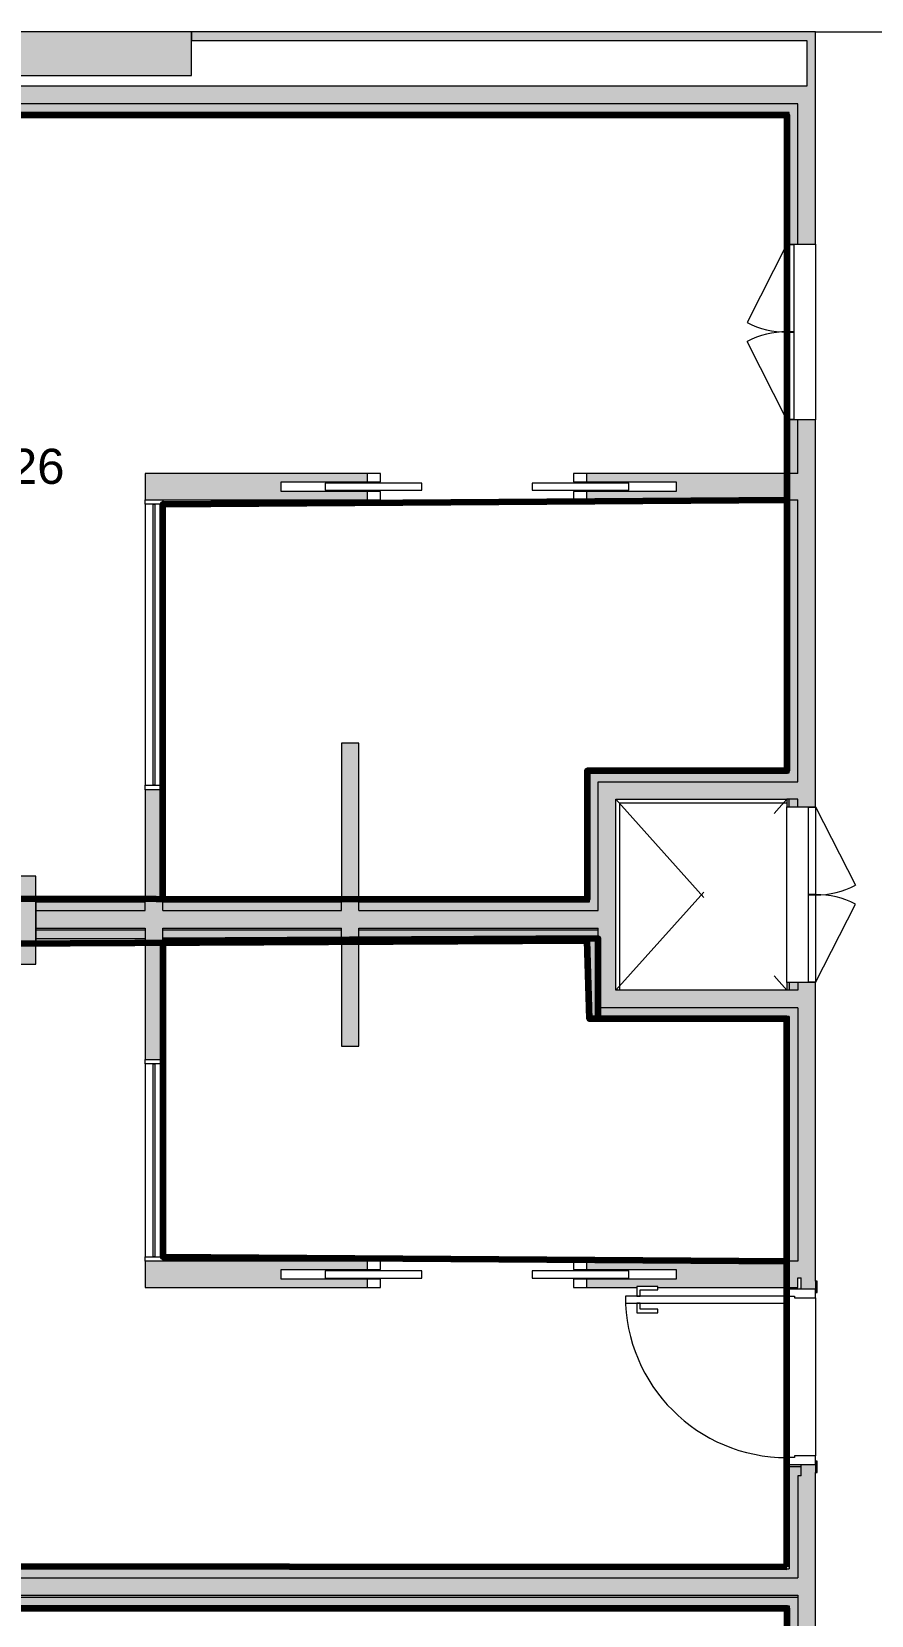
# Model space of a CAD drawing. Header units: metres. Extents: x -227.9 to -140, y 38 to 92.1.
# Drawn here: x -176.34 to -171.56, y 67.91 to 76.92 of the extents above; entities that cross this region are included whole.
import ezdxf

# ---------------------------------------------------------------- set-up
doc = ezdxf.new("R2010")
doc.units = ezdxf.units.M
doc.linetypes.add('JIS_02_0.7', pattern=[1.35, 0.75, -0.6])
for name, color, linetype, lineweight in [('A-AREA-IDEN', 7, 'Continuous', 9), ('A-DOOR', 7, 'Continuous', 5), ('A-FLOR', 7, 'Continuous', 5), ('A-GLAZ', 7, 'Continuous', 5), ('A-WALL', 7, 'Continuous', 5), ('A-WALL-PATT', 7, 'Continuous', 13), ('I-WALL', 7, 'Continuous', 5), ('S-COLS', 7, 'Continuous', 5)]:
    doc.layers.add(name, color=color, linetype=linetype, lineweight=lineweight)
doc.layers.add('A-DETL', color=94, linetype='Continuous', lineweight=5, true_color=0x00a600)
doc.layers.add('Chambre', color=40, linetype='Continuous')
doc.layers.add('SDB', color=230, linetype='Continuous')
doc.styles.add('Arial_1', font='arial.ttf', dxfattribs={"height": 0.2})

msp = doc.modelspace()

# ---------------------------------------------------------------- hatches: boundary and pattern name
at = {"layer": 'A-WALL-PATT', "lineweight": 5, "true_color": 0xaaaaaa}
for points in [[(-177.2489, 76.6735), (-175.4322, 76.6735), (-175.4322, 76.9235), (-177.2489, 76.9235)], [(-172.0291, 68.0091), (-171.9791, 68.0091), (-171.9791, 68.0191), (-180.5391, 68.0191), (-180.5391, 68.0091), (-172.0421, 68.0091)]]:
    msp.add_hatch(color=253, dxfattribs=at).paths.add_polyline_path(points)
h = msp.add_hatch(color=253, dxfattribs=at)
h.paths.add_polyline_path([(-173.1661, 71.809), (-173.1161, 71.809), (-173.1161, 71.819), (-174.4792, 71.819), (-174.4792, 71.809), (-173.1791, 71.809)])
h.paths.add_polyline_path([(-175.5971, 71.809), (-174.5792, 71.809), (-174.5792, 71.819), (-175.5971, 71.819)])
h.paths.add_polyline_path([(-175.6971, 71.809), (-175.6971, 71.819), (-176.3191, 71.819), (-176.3191, 71.809), (-175.8502, 71.809)])
at = {"layer": 'I-WALL', "true_color": 0xaaaaaa}
for points in [[(-171.9291, 76.8735), (-171.8791, 76.8735), (-171.8791, 76.9235), (-175.4322, 76.9235), (-175.4322, 76.8735), (-172.5611, 76.8735)], [(-171.8791, 76.6135), (-171.8791, 76.8735), (-171.9291, 76.8735), (-171.9291, 76.6135)], [(-171.8791, 76.5135), (-171.8791, 76.6135), (-180.5455, 76.6135), (-180.6455, 76.5135), (-171.9791, 76.5135)], [(-172.0291, 76.4635), (-171.9791, 76.4635), (-171.9791, 76.5135), (-180.5748, 76.5135), (-180.6248, 76.4635), (-172.5611, 76.4635)], [(-172.0421, 76.4505), (-172.0291, 76.4505), (-172.0291, 76.4635), (-180.6064, 76.4635), (-180.6194, 76.4505), (-172.5611, 76.4505)], [(-174.5792, 71.919), (-174.4792, 71.919), (-174.4792, 72.8721), (-174.5792, 72.8721), (-174.5792, 71.969)], [(-173.1791, 72.7021), (-172.0421, 72.7021), (-172.0421, 72.7151), (-173.1791, 72.7151)], [(-172.0291, 72.6521), (-172.0291, 72.7021), (-173.1661, 72.7021), (-173.1661, 72.6521), (-172.0421, 72.6521)], [(-175.6971, 71.919), (-175.5971, 71.919), (-175.5971, 72.607), (-175.6971, 72.607), (-175.6971, 71.969)], [(-173.1161, 72.5521), (-171.9791, 72.5521), (-171.9791, 72.6521), (-173.1161, 72.6521)], [(-173.0161, 71.3651), (-173.0161, 72.5521), (-173.1161, 72.5521), (-173.1161, 71.3651)], [(-173.1161, 71.819), (-173.1161, 71.919), (-176.3191, 71.919), (-176.3191, 71.819), (-173.1791, 71.819)], [(-175.5971, 71.0711), (-175.5971, 71.819), (-175.6971, 71.819), (-175.6971, 71.0711)], [(-174.4792, 71.1462), (-174.4792, 71.819), (-174.5792, 71.819), (-174.5792, 71.1462)], [(-172.0291, 71.3651), (-171.9791, 71.3651), (-171.9791, 71.4651), (-173.0161, 71.4651), (-173.0161, 71.3651), (-172.0421, 71.3651)], [(-173.0161, 71.3151), (-172.0291, 71.3151), (-172.0291, 71.3651), (-173.1161, 71.3651), (-173.1161, 71.3151)], [(-172.0421, 71.3021), (-172.0421, 71.3151), (-173.1661, 71.3151), (-173.1661, 71.3021), (-172.5611, 71.3021)], [(-172.0421, 68.1691), (-172.0421, 68.1821), (-180.5391, 68.1821), (-180.5391, 68.1691), (-172.5611, 68.1691)], [(-172.0421, 68.1191), (-172.0291, 68.1191), (-172.0291, 68.1691), (-180.5391, 68.1691), (-180.5391, 68.1191), (-172.5611, 68.1191)], [(-172.0421, 68.0191), (-171.9791, 68.0191), (-171.9791, 68.1191), (-180.5391, 68.1191), (-180.5391, 68.0191), (-172.5611, 68.0191)], [(-172.0421, 67.9591), (-172.0291, 67.9591), (-172.0291, 68.0091), (-180.5391, 68.0091), (-180.5391, 67.9591), (-172.5611, 67.9591)], [(-172.0421, 67.9461), (-172.0421, 67.9591), (-180.5391, 67.9591), (-180.5391, 67.9461), (-172.5611, 67.9461)]]:
    msp.add_hatch(color=253, dxfattribs=at).paths.add_polyline_path(points)
h = msp.add_hatch(color=253, dxfattribs=at)
h.paths.add_polyline_path([(-171.9791, 59.5265), (-171.8791, 59.5265), (-171.8791, 60.4146), (-171.9606, 60.4146), (-171.9606, 60.3516), (-171.9791, 60.3516), (-171.9791, 59.5701)])
h.paths.add_polyline_path([(-171.9606, 61.4146), (-171.8791, 61.4146), (-171.8791, 63.6203), (-171.9791, 63.6203), (-171.9791, 61.4776), (-171.9606, 61.4776), (-171.9606, 61.4276)])
h.paths.add_polyline_path([(-171.9606, 64.6203), (-171.8791, 64.6203), (-171.8791, 66.3648), (-171.9606, 66.3648), (-171.9606, 66.3018), (-171.9791, 66.3018), (-171.9791, 64.6203)])
h.paths.add_polyline_path([(-171.9606, 67.3648), (-171.8791, 67.3648), (-171.8791, 68.7633), (-171.9606, 68.7633), (-171.9606, 68.7003), (-171.9791, 68.7003), (-171.9791, 67.4278), (-171.9606, 67.4278), (-171.9606, 67.3778)])
h.paths.add_polyline_path([(-171.8791, 69.7633), (-171.8791, 71.5086), (-171.9791, 71.5086), (-171.9791, 69.8263), (-171.9606, 69.8263), (-171.9606, 69.7633)])
h.paths.add_polyline_path([(-171.9791, 72.5086), (-171.8791, 72.5086), (-171.8791, 74.7135), (-171.9791, 74.7135), (-171.9791, 72.5521)])
h.paths.add_polyline_path([(-171.8791, 75.7135), (-171.8791, 76.5135), (-171.9791, 76.5135), (-171.9791, 75.7135)])
h = msp.add_hatch(color=253, dxfattribs=at)
h.paths.add_polyline_path([(-172.0291, 59.6765), (-172.0291, 60.4016), (-171.9606, 60.4016), (-171.9606, 60.4146), (-172.0421, 60.4146), (-172.0421, 59.6765)])
h.paths.add_polyline_path([(-172.0421, 61.4146), (-171.9606, 61.4146), (-171.9606, 61.4276), (-172.0291, 61.4276), (-172.0291, 61.721), (-172.0421, 61.721), (-172.0421, 61.4596)])
h.paths.add_polyline_path([(-172.0291, 61.871), (-172.0291, 63.4263), (-172.0421, 63.4263), (-172.0421, 61.871)])
h.paths.add_polyline_path([(-172.0291, 63.5763), (-172.0291, 63.6203), (-172.0421, 63.6203), (-172.0421, 63.5763)])
h.paths.add_polyline_path([(-172.0291, 64.6203), (-172.0291, 64.6642), (-172.0421, 64.6642), (-172.0421, 64.6203)])
h.paths.add_polyline_path([(-172.0291, 64.8142), (-172.0291, 66.2069), (-172.0421, 66.2069), (-172.0421, 64.8142)])
h.paths.add_polyline_path([(-171.9606, 66.3569), (-171.9606, 66.3648), (-172.0421, 66.3648), (-172.0421, 66.3569), (-171.9791, 66.3569)])
h.paths.add_polyline_path([(-172.0421, 67.3648), (-171.9606, 67.3648), (-171.9606, 67.3778), (-172.0291, 67.3778), (-172.0291, 67.9591), (-172.0421, 67.9591), (-172.0421, 67.4098)])
h.paths.add_polyline_path([(-172.0421, 68.1691), (-172.0291, 68.1691), (-172.0291, 68.7503), (-171.9606, 68.7503), (-171.9606, 68.7633), (-172.0421, 68.7633), (-172.0421, 68.1821)])
h.paths.add_polyline_path([(-172.0421, 69.7633), (-171.9606, 69.7633), (-171.9606, 69.7711), (-172.0421, 69.7711)])
h.paths.add_polyline_path([(-172.0291, 69.9211), (-172.0291, 71.3151), (-172.0421, 71.3151), (-172.0421, 69.9211)])
h.paths.add_polyline_path([(-172.0291, 71.4651), (-172.0291, 71.5086), (-172.0421, 71.5086), (-172.0421, 71.4651)])
h.paths.add_polyline_path([(-172.0291, 72.5086), (-172.0291, 72.5521), (-172.0421, 72.5521), (-172.0421, 72.5086)])
h.paths.add_polyline_path([(-172.0291, 72.7021), (-172.0291, 74.257), (-172.0421, 74.257), (-172.0421, 72.7021)])
h.paths.add_polyline_path([(-172.0421, 74.407), (-172.0291, 74.407), (-172.0291, 74.7135), (-172.0421, 74.7135)])
h.paths.add_polyline_path([(-172.0291, 75.7135), (-172.0291, 76.4505), (-172.0421, 76.4505), (-172.0421, 75.7135)])
h = msp.add_hatch(color=253, dxfattribs=at)
h.paths.add_polyline_path([(-171.9791, 59.6265), (-171.9791, 60.3516), (-171.9606, 60.3516), (-171.9606, 60.4016), (-172.0291, 60.4016), (-172.0291, 59.6265)])
h.paths.add_polyline_path([(-172.0291, 61.4276), (-171.9606, 61.4276), (-171.9606, 61.4776), (-171.9791, 61.4776), (-171.9791, 61.721), (-172.0291, 61.721), (-172.0291, 61.7134)])
h.paths.add_polyline_path([(-172.0291, 61.871), (-171.9791, 61.871), (-171.9791, 63.4763), (-172.0291, 63.4763), (-172.0291, 62.785)])
h.paths.add_polyline_path([(-171.9791, 63.5763), (-171.9791, 63.6203), (-172.0291, 63.6203), (-172.0291, 63.5763)])
h.paths.add_polyline_path([(-172.0291, 64.6203), (-171.9791, 64.6203), (-171.9791, 64.6642), (-172.0291, 64.6642)])
h.paths.add_polyline_path([(-172.0291, 64.7642), (-171.9791, 64.7642), (-171.9791, 66.2069), (-172.0291, 66.2069), (-172.0291, 64.8142)])
h.paths.add_polyline_path([(-171.9606, 67.3778), (-171.9606, 67.4278), (-171.9791, 67.4278), (-171.9791, 68.0091), (-172.0291, 68.0091), (-172.0291, 67.3778)])
h.paths.add_polyline_path([(-171.9791, 68.1191), (-171.9791, 68.7003), (-171.9606, 68.7003), (-171.9606, 68.7503), (-172.0291, 68.7503), (-172.0291, 68.1191)])
h.paths.add_polyline_path([(-172.0291, 69.9211), (-171.9791, 69.9211), (-171.9791, 71.3651), (-172.0291, 71.3651), (-172.0291, 70.2864)])
h.paths.add_polyline_path([(-172.0291, 71.4651), (-171.9791, 71.4651), (-171.9791, 71.5086), (-172.0291, 71.5086)])
h.paths.add_polyline_path([(-171.9791, 72.5086), (-171.9791, 72.5521), (-172.0291, 72.5521), (-172.0291, 72.5086)])
h.paths.add_polyline_path([(-172.0291, 72.6521), (-171.9791, 72.6521), (-171.9791, 74.257), (-172.0291, 74.257), (-172.0291, 72.7021)])
h.paths.add_polyline_path([(-171.9791, 74.407), (-171.9791, 74.7135), (-172.0291, 74.7135), (-172.0291, 74.407)])
h.paths.add_polyline_path([(-172.0291, 75.7135), (-171.9791, 75.7135), (-171.9791, 76.4635), (-172.0291, 76.4635), (-172.0291, 76.4505)])
h = msp.add_hatch(color=253, dxfattribs=at)
h.paths.add_polyline_path([(-175.5971, 74.257), (-174.4321, 74.257), (-174.4321, 74.3045), (-174.9221, 74.3045), (-174.9221, 74.3595), (-174.4321, 74.3595), (-174.4321, 74.407), (-175.6971, 74.407), (-175.6971, 74.257)])
h.paths.add_polyline_path([(-172.0291, 74.257), (-171.9791, 74.257), (-171.9791, 74.407), (-173.1821, 74.407), (-173.1821, 74.3595), (-172.6721, 74.3595), (-172.6721, 74.3045), (-173.1821, 74.3045), (-173.1821, 74.257), (-172.0421, 74.257)])
h = msp.add_hatch(color=253, dxfattribs=at)
h.paths.add_polyline_path([(-173.1791, 71.3021), (-173.1661, 71.3021), (-173.1661, 71.759), (-173.1791, 71.759), (-173.1791, 71.358)])
h.paths.add_polyline_path([(-173.1791, 71.969), (-173.1661, 71.969), (-173.1661, 72.7021), (-173.1791, 72.7021), (-173.1791, 71.982)])
h = msp.add_hatch(color=253, dxfattribs=at)
h.paths.add_polyline_path([(-173.1161, 71.3151), (-173.1161, 71.809), (-173.1661, 71.809), (-173.1661, 71.3151)])
h.paths.add_polyline_path([(-173.1661, 71.919), (-173.1161, 71.919), (-173.1161, 72.6521), (-173.1661, 72.6521), (-173.1661, 71.969)])
h = msp.add_hatch(color=253, dxfattribs=at)
h.paths.add_polyline_path([(-174.5792, 71.969), (-174.5792, 71.982), (-175.5971, 71.982), (-175.5971, 71.969), (-175.0279, 71.969)])
h.paths.add_polyline_path([(-175.6971, 71.969), (-175.6971, 71.982), (-176.3191, 71.982), (-176.3191, 71.969), (-175.8502, 71.969)])
h.paths.add_polyline_path([(-174.4792, 71.969), (-173.1791, 71.969), (-173.1791, 71.982), (-174.4792, 71.982)])
h = msp.add_hatch(color=253, dxfattribs=at)
h.paths.add_polyline_path([(-173.1661, 71.919), (-173.1661, 71.969), (-174.4792, 71.969), (-174.4792, 71.919), (-173.1791, 71.919)])
h.paths.add_polyline_path([(-174.5792, 71.919), (-174.5792, 71.969), (-175.5971, 71.969), (-175.5971, 71.919), (-175.0279, 71.919)])
h.paths.add_polyline_path([(-176.3191, 71.919), (-175.6971, 71.919), (-175.6971, 71.969), (-176.3191, 71.969)])
h = msp.add_hatch(color=253, dxfattribs=at)
h.paths.add_polyline_path([(-173.1661, 71.759), (-173.1661, 71.809), (-174.4792, 71.809), (-174.4792, 71.759), (-173.1791, 71.759)])
h.paths.add_polyline_path([(-175.5971, 71.759), (-174.5792, 71.759), (-174.5792, 71.809), (-175.5971, 71.809)])
h.paths.add_polyline_path([(-175.6971, 71.759), (-175.6971, 71.809), (-176.3191, 71.809), (-176.3191, 71.759), (-175.8502, 71.759)])
h = msp.add_hatch(color=253, dxfattribs=at)
h.paths.add_polyline_path([(-173.1791, 71.746), (-173.1791, 71.759), (-174.4792, 71.759), (-174.4792, 71.746), (-173.3834, 71.746)])
h.paths.add_polyline_path([(-175.5971, 71.746), (-174.5792, 71.746), (-174.5792, 71.759), (-175.5971, 71.759)])
h.paths.add_polyline_path([(-175.6971, 71.746), (-175.6971, 71.759), (-176.3191, 71.759), (-176.3191, 71.746), (-175.8502, 71.746)])
h = msp.add_hatch(color=253, dxfattribs=at)
h.paths.add_polyline_path([(-175.6971, 69.7711), (-174.4321, 69.7711), (-174.4321, 69.8186), (-174.9221, 69.8186), (-174.9221, 69.8736), (-174.4321, 69.8736), (-174.4321, 69.9211), (-175.6971, 69.9211)])
h.paths.add_polyline_path([(-171.9791, 69.7711), (-171.9791, 69.9211), (-173.1821, 69.9211), (-173.1821, 69.8736), (-172.6721, 69.8736), (-172.6721, 69.8186), (-173.1821, 69.8186), (-173.1821, 69.7711), (-172.8971, 69.7711), (-172.8971, 69.7783), (-172.7771, 69.7783), (-172.7771, 69.7711), (-172.0521, 69.7718), (-172.0521, 69.8083), (-172.0421, 69.8083), (-172.0421, 69.7711)])
at = {"layer": 'S-COLS', "true_color": 0x808080}
msp.add_hatch(color=8, dxfattribs=at).paths.add_polyline_path([(-176.8191, 71.614), (-176.3191, 71.614), (-176.3191, 72.114), (-176.8191, 72.114)])

# ---------------------------------------------------------------- linework, layer by layer
at = {"layer": 'A-DETL', "color": 9, "linetype": 'JIS_02_0.7', "lineweight": 9, "true_color": 0xc0c0c0}
msp.add_line((-171.8791, 76.9235), (-170.1521, 76.9235), dxfattribs=at)
at = {"layer": 'A-DETL', "color": 7, "linetype": 'JIS_02_0.7'}
for p, q in [((-173.0161, 72.5521), (-172.0421, 71.4651)), ((-173.0161, 71.4651), (-172.0421, 72.5521))]:
    msp.add_line(p, q, dxfattribs=at)
at = {"layer": 'A-DOOR', "color": 9, "true_color": 0xc0c0c0}
for p, q in [((-172.0421, 75.7135), (-172.2691, 75.268)), ((-172.0421, 74.7135), (-172.2691, 75.159)), ((-174.3571, 74.407), (-174.4321, 74.407)), ((-174.4321, 74.407), (-174.4321, 74.3595)), ((-174.3571, 74.3595), (-174.3571, 74.407)), ((-173.1821, 74.407), (-173.2571, 74.407)), ((-173.2571, 74.407), (-173.2571, 74.3595)), ((-173.1821, 74.3595), (-173.1821, 74.407)), ((-174.4321, 74.3595), (-174.3571, 74.3595)), ((-173.2571, 74.3595), (-173.1821, 74.3595)), ((-174.3571, 74.3045), (-174.4321, 74.3045)), ((-174.4321, 74.3045), (-174.4321, 74.257)), ((-174.4321, 74.257), (-174.3571, 74.257)), ((-174.3571, 74.257), (-174.3571, 74.3045)), ((-173.1821, 74.3045), (-173.2571, 74.3045)), ((-173.2571, 74.3045), (-173.2571, 74.257)), ((-173.2571, 74.257), (-173.1821, 74.257)), ((-173.1821, 74.257), (-173.1821, 74.3045)), ((-171.8791, 72.5086), (-171.6521, 72.0631)), ((-171.8791, 71.5086), (-171.6521, 71.9541)), ((-174.3571, 69.9211), (-174.4321, 69.9211)), ((-174.4321, 69.9211), (-174.4321, 69.8736)), ((-174.3571, 69.8736), (-174.3571, 69.9211)), ((-173.1821, 69.9211), (-173.2571, 69.9211)), ((-173.2571, 69.9211), (-173.2571, 69.8736)), ((-173.1821, 69.8736), (-173.1821, 69.9211)), ((-174.4321, 69.8736), (-174.3571, 69.8736)), ((-174.3571, 69.8186), (-174.4321, 69.8186)), ((-174.4321, 69.8186), (-174.4321, 69.7711)), ((-174.3571, 69.7711), (-174.3571, 69.8186)), ((-173.2571, 69.8736), (-173.1821, 69.8736)), ((-173.1821, 69.8186), (-173.2571, 69.8186)), ((-173.2571, 69.8186), (-173.2571, 69.7711)), ((-173.1821, 69.7711), (-173.1821, 69.8186)), ((-172.0421, 69.8083), (-172.0521, 69.8083)), ((-172.0521, 69.8083), (-172.0521, 69.7433)), ((-172.0421, 69.7433), (-172.0421, 69.8083)), ((-171.8691, 69.8083), (-171.8791, 69.8083)), ((-171.8791, 69.8083), (-171.8791, 69.7433)), ((-171.8691, 69.7433), (-171.8691, 69.8083)), ((-174.4321, 69.7711), (-174.3571, 69.7711)), ((-173.2571, 69.7711), (-173.1821, 69.7711)), ((-172.0521, 69.7433), (-172.0421, 69.7433)), ((-172.0421, 69.7633), (-172.0421, 69.7233)), ((-171.8791, 69.7633), (-172.0421, 69.7633)), ((-172.0421, 69.7233), (-171.9983, 69.7233)), ((-171.9983, 69.7233), (-171.9983, 69.7133)), ((-171.9983, 69.7133), (-171.8791, 69.7133)), ((-171.8791, 69.7133), (-171.8791, 69.7633)), ((-171.8791, 69.7433), (-171.8691, 69.7433)), ((-171.8791, 68.8133), (-171.9983, 68.8133)), ((-171.9983, 68.8133), (-171.9983, 68.8033)), ((-171.8791, 68.7633), (-171.8791, 68.8133)), ((-172.0421, 68.7833), (-172.0521, 68.7833)), ((-172.0521, 68.7833), (-172.0521, 68.7183)), ((-171.9983, 68.8033), (-172.0421, 68.8033)), ((-172.0421, 68.8033), (-172.0421, 68.7633)), ((-172.0421, 68.7183), (-172.0421, 68.7833)), ((-172.0421, 68.7633), (-171.8791, 68.7633)), ((-171.8691, 68.7833), (-171.8791, 68.7833)), ((-171.8791, 68.7833), (-171.8791, 68.7183)), ((-171.8691, 68.7183), (-171.8691, 68.7833)), ((-172.0521, 68.7183), (-172.0421, 68.7183)), ((-171.8791, 68.7183), (-171.8691, 68.7183))]:
    msp.add_line(p, q, dxfattribs=at)
at = {"layer": 'A-DOOR', "color": 9, "lineweight": 9, "true_color": 0xc0c0c0}
for p, q in [((-172.0421, 75.7115), (-172.0021, 75.7115)), ((-172.0421, 75.2145), (-172.0421, 75.7115)), ((-172.0021, 75.7115), (-172.0021, 75.2145)), ((-172.0021, 75.2145), (-172.0421, 75.2145)), ((-172.0421, 74.7155), (-172.0421, 75.2125)), ((-172.0421, 75.2125), (-172.0021, 75.2125)), ((-172.0021, 75.2125), (-172.0021, 74.7155)), ((-172.0021, 74.7155), (-172.0421, 74.7155)), ((-171.9191, 72.5066), (-171.8791, 72.5066)), ((-171.9191, 72.0096), (-171.9191, 72.5066)), ((-171.8791, 72.5066), (-171.8791, 72.0096)), ((-171.8791, 72.0096), (-171.9191, 72.0096)), ((-171.9191, 71.5106), (-171.9191, 72.0076)), ((-171.9191, 72.0076), (-171.8791, 72.0076)), ((-171.8791, 72.0076), (-171.8791, 71.5106)), ((-171.8791, 71.5106), (-171.9191, 71.5106))]:
    msp.add_line(p, q, dxfattribs=at)
at = {"layer": 'A-DOOR'}
for p, q in [((-174.1221, 74.352), (-174.6721, 74.352)), ((-174.6721, 74.352), (-174.6721, 74.312)), ((-174.6721, 74.312), (-174.1221, 74.312)), ((-174.1221, 74.312), (-174.1221, 74.352)), ((-172.9421, 74.352), (-173.4921, 74.352)), ((-173.4921, 74.352), (-173.4921, 74.312)), ((-173.4921, 74.312), (-172.9421, 74.312)), ((-172.9421, 74.312), (-172.9421, 74.352)), ((-174.1221, 69.8661), (-174.6721, 69.8661)), ((-174.6721, 69.8661), (-174.6721, 69.8261)), ((-174.6721, 69.8261), (-174.1221, 69.8261)), ((-174.1221, 69.8261), (-174.1221, 69.8661)), ((-172.9421, 69.8661), (-173.4921, 69.8661)), ((-173.4921, 69.8661), (-173.4921, 69.8261)), ((-173.4921, 69.8261), (-172.9421, 69.8261)), ((-172.9421, 69.8261), (-172.9421, 69.8661)), ((-172.0421, 69.7233), (-172.9621, 69.7233)), ((-172.9621, 69.7233), (-172.9621, 69.6833)), ((-172.8971, 69.7783), (-172.8971, 69.7233)), ((-172.7771, 69.7783), (-172.8971, 69.7783)), ((-172.8971, 69.7233), (-172.8771, 69.7233)), ((-172.8771, 69.7233), (-172.8771, 69.7583)), ((-172.8771, 69.7583), (-172.7771, 69.7583)), ((-172.7771, 69.7583), (-172.7771, 69.7783)), ((-172.0421, 69.6833), (-172.0421, 69.7233)), ((-172.9621, 69.6833), (-172.0421, 69.6833)), ((-172.8771, 69.6833), (-172.8971, 69.6833)), ((-172.8971, 69.6833), (-172.8971, 69.6283)), ((-172.8971, 69.6283), (-172.7771, 69.6283)), ((-172.8771, 69.6483), (-172.8771, 69.6833)), ((-172.7771, 69.6483), (-172.8771, 69.6483)), ((-172.7771, 69.6283), (-172.7771, 69.6483))]:
    msp.add_line(p, q, dxfattribs=at)
at = {"layer": 'A-DOOR', "color": 9, "true_color": 0xc0c0c0}
for centre, start, end in [((-172.0531, 75.6679), 241.62051, 271.37949), ((-172.0531, 74.7591), 88.62051, 118.37949), ((-171.8682, 72.463), 268.62051, 298.37949), ((-171.8682, 71.5542), 61.62051, 91.37949)]:
    msp.add_arc(centre, 0.4546, start, end, dxfattribs=at)
at = {"layer": 'A-DOOR'}
msp.add_arc((-172.0421, 69.7233), 0.92, 180, 270, dxfattribs=at)
at = {"layer": 'A-FLOR', "lineweight": 9}
for p, q in [((-172.9942, 72.5319), (-172.0421, 72.5319)), ((-172.9942, 71.4651), (-172.9942, 72.5319))]:
    msp.add_line(p, q, dxfattribs=at)
at = {"layer": 'A-GLAZ', "lineweight": 13}
for p, q in [((-175.6971, 74.257), (-175.5971, 74.257)), ((-175.6971, 74.232), (-175.6971, 74.257)), ((-175.5971, 74.232), (-175.6971, 74.232)), ((-175.6521, 74.232), (-175.6421, 74.232)), ((-175.6521, 72.632), (-175.6521, 74.232)), ((-175.6421, 74.232), (-175.6421, 72.632)), ((-175.5971, 74.257), (-175.5971, 74.232)), ((-175.6971, 72.632), (-175.5971, 72.632)), ((-175.6971, 72.607), (-175.6971, 72.632)), ((-175.5971, 72.607), (-175.6971, 72.607)), ((-175.6421, 72.632), (-175.6521, 72.632)), ((-175.5971, 72.632), (-175.5971, 72.607)), ((-175.6971, 71.0711), (-175.5971, 71.0711)), ((-175.6971, 71.0461), (-175.6971, 71.0711)), ((-175.5971, 71.0711), (-175.5971, 71.0461)), ((-175.5971, 71.0461), (-175.6971, 71.0461)), ((-175.6521, 71.0461), (-175.6421, 71.0461)), ((-175.6521, 69.9461), (-175.6521, 71.0461)), ((-175.6421, 71.0461), (-175.6421, 69.9461)), ((-175.6971, 69.9461), (-175.5971, 69.9461)), ((-175.6971, 69.9211), (-175.6971, 69.9461)), ((-175.5971, 69.9211), (-175.6971, 69.9211)), ((-175.6421, 69.9461), (-175.6521, 69.9461)), ((-175.5971, 69.9461), (-175.5971, 69.9211))]:
    msp.add_line(p, q, dxfattribs=at)
at = {"layer": 'A-GLAZ'}
for p, q in [((-175.6971, 74.232), (-175.6971, 72.632)), ((-175.5971, 72.632), (-175.5971, 74.232)), ((-175.6971, 71.0461), (-175.6971, 69.9461)), ((-175.5971, 69.9461), (-175.5971, 71.0461))]:
    msp.add_line(p, q, dxfattribs=at)
at = {"layer": 'A-WALL', "lineweight": 15}
for p, q in [((-175.4322, 76.9235), (-177.2489, 76.9235)), ((-175.4322, 76.6735), (-175.4322, 76.9235)), ((-177.2489, 76.6735), (-175.4322, 76.6735))]:
    msp.add_line(p, q, dxfattribs=at)
at = {"layer": 'A-WALL'}
for p, q in [((-171.9791, 76.5135), (-180.6455, 76.5135)), ((-171.9791, 75.7135), (-171.9791, 76.5135)), ((-172.0291, 76.4635), (-180.6248, 76.4635)), ((-172.0291, 75.7135), (-172.0291, 76.4635)), ((-172.0291, 74.407), (-172.0291, 74.7135)), ((-171.9791, 74.407), (-171.9791, 74.7135)), ((-171.9791, 74.407), (-172.0421, 74.407)), ((-172.0421, 74.257), (-171.9791, 74.257)), ((-172.0291, 72.7021), (-172.0291, 74.257)), ((-171.9791, 72.6521), (-171.9791, 74.257)), ((-173.1661, 72.7021), (-172.0291, 72.7021)), ((-173.1661, 71.969), (-173.1661, 72.7021)), ((-173.1161, 72.6521), (-171.9791, 72.6521)), ((-173.1161, 71.919), (-173.1161, 72.6521)), ((-171.9791, 72.5521), (-172.0421, 72.5521)), ((-172.0291, 72.5086), (-172.0291, 72.5521)), ((-171.9791, 72.5086), (-171.9791, 72.5521)), ((-176.3191, 71.969), (-175.6971, 71.969)), ((-175.6971, 71.919), (-175.6971, 71.982)), ((-175.5971, 71.919), (-175.5971, 71.982)), ((-175.5971, 71.969), (-174.5792, 71.969)), ((-174.5792, 71.919), (-174.5792, 71.982)), ((-174.4792, 71.919), (-174.4792, 71.982)), ((-174.4792, 71.969), (-173.1661, 71.969)), ((-176.3191, 71.919), (-175.6971, 71.919)), ((-175.5971, 71.919), (-174.5792, 71.919)), ((-174.4792, 71.919), (-173.1161, 71.919)), ((-176.3191, 71.819), (-175.6971, 71.819)), ((-176.3191, 71.809), (-175.6971, 71.809)), ((-175.6971, 71.819), (-175.6971, 71.746)), ((-175.5971, 71.819), (-174.5792, 71.819)), ((-175.5971, 71.746), (-175.5971, 71.819)), ((-175.5971, 71.809), (-174.5792, 71.809)), ((-174.5792, 71.746), (-174.5792, 71.819)), ((-174.4792, 71.819), (-173.1161, 71.819)), ((-174.4792, 71.746), (-174.4792, 71.819)), ((-174.4792, 71.809), (-173.1161, 71.809)), ((-173.1161, 71.3651), (-173.1161, 71.819)), ((-176.3191, 71.759), (-175.6971, 71.759)), ((-175.5971, 71.759), (-174.5792, 71.759)), ((-174.4792, 71.759), (-173.1661, 71.759)), ((-173.1661, 71.3151), (-173.1661, 71.759)), ((-171.9791, 71.4651), (-172.0421, 71.4651)), ((-172.0291, 71.5086), (-172.0291, 71.4651)), ((-171.9791, 71.5086), (-171.9791, 71.4651)), ((-171.9791, 71.3651), (-173.1161, 71.3651)), ((-171.9791, 71.3651), (-171.9791, 69.9211)), ((-172.0291, 71.3151), (-173.1661, 71.3151)), ((-172.0291, 71.3151), (-172.0291, 69.9211)), ((-171.9791, 69.9211), (-172.0421, 69.9211)), ((-171.9791, 69.8263), (-171.9606, 69.8263)), ((-171.9606, 69.7633), (-171.9606, 69.8263)), ((-172.0421, 69.7711), (-171.9791, 69.7711)), ((-172.0291, 68.7503), (-172.0291, 68.1691)), ((-171.9606, 68.7503), (-172.0291, 68.7503)), ((-171.9606, 68.7003), (-171.9606, 68.7633)), ((-171.9791, 68.7003), (-171.9791, 68.1191)), ((-171.9606, 68.7003), (-171.9791, 68.7003)), ((-180.5391, 68.1691), (-172.0291, 68.1691)), ((-180.5391, 68.1191), (-171.9791, 68.1191)), ((-180.5391, 68.0191), (-171.9791, 68.0191)), ((-180.5391, 68.0091), (-171.9791, 68.0091)), ((-171.9791, 68.0191), (-171.9791, 67.4278)), ((-180.5391, 67.9591), (-172.0291, 67.9591)), ((-172.0291, 67.9591), (-172.0291, 67.3778))]:
    msp.add_line(p, q, dxfattribs=at)
at = {"layer": 'Chambre', "lineweight": 140}
for points in [[(-181.3794, 75.6905), (-180.6194, 76.4505), (-172.0421, 76.4505), (-172.0421, 72.7151), (-173.1791, 72.7151), (-173.1791, 71.982), (-180.5481, 71.988), (-180.5446, 73.6207), (-180.641, 74.3586), (-180.9067, 75.0447), (-181.3794, 75.6905)], [(-172.0421, 68.1821), (-172.0421, 71.3021), (-173.1661, 71.3021), (-173.1791, 71.746), (-180.5441, 71.708), (-180.5441, 68.1875), (-172.0421, 68.1821)], [(-172.0421, 64.8272), (-173.1792, 64.8272), (-173.1792, 64.3819), (-180.5482, 64.3831), (-180.5441, 67.9461), (-172.0421, 67.9461), (-172.0421, 64.8272)]]:
    msp.add_lwpolyline(points, dxfattribs=at)
at = {"layer": 'I-WALL', "lineweight": 13}
for p, q in [((-171.8791, 76.9235), (-175.4322, 76.9235)), ((-175.4322, 76.9235), (-175.4322, 76.8735)), ((-175.4322, 76.8735), (-171.9291, 76.8735)), ((-171.9291, 76.8735), (-171.9291, 76.6135)), ((-171.8791, 75.7135), (-171.8791, 76.9235)), ((-171.9291, 76.6135), (-177.1989, 76.6135)), ((-180.6194, 76.4505), (-172.0421, 76.4505)), ((-172.0421, 76.4505), (-172.0421, 75.7135)), ((-172.0421, 75.7135), (-171.8791, 75.7135)), ((-172.0421, 74.7135), (-172.0421, 74.407)), ((-171.8791, 74.7135), (-172.0421, 74.7135)), ((-171.8791, 72.5086), (-171.8791, 74.7135)), ((-174.4321, 74.407), (-175.6971, 74.407)), ((-175.6971, 74.407), (-175.6971, 74.257)), ((-172.0421, 74.407), (-173.1821, 74.407)), ((-174.9221, 74.3045), (-174.9221, 74.3595)), ((-174.9221, 74.3595), (-174.4321, 74.3595)), ((-173.1821, 74.3595), (-172.6721, 74.3595)), ((-172.6721, 74.3595), (-172.6721, 74.3045)), ((-175.5971, 74.257), (-174.4321, 74.257)), ((-174.4321, 74.3045), (-174.9221, 74.3045)), ((-172.6721, 74.3045), (-173.1821, 74.3045)), ((-173.1821, 74.257), (-172.0421, 74.257)), ((-172.0421, 74.257), (-172.0421, 72.7151)), ((-174.5792, 72.8721), (-174.5792, 71.982)), ((-174.4792, 72.8721), (-174.5792, 72.8721)), ((-174.4792, 71.982), (-174.4792, 72.8721)), ((-172.0421, 72.7151), (-173.1791, 72.7151)), ((-173.1791, 72.7151), (-173.1791, 71.982)), ((-175.6971, 72.607), (-175.6971, 71.982)), ((-175.5971, 71.982), (-175.5971, 72.607)), ((-173.0161, 72.5521), (-172.0421, 72.5521)), ((-173.0161, 71.4651), (-173.0161, 72.5521)), ((-172.0421, 72.5521), (-172.0421, 72.5086)), ((-172.0421, 72.5086), (-171.8791, 72.5086)), ((-175.6971, 71.982), (-176.3191, 71.982)), ((-176.3191, 71.982), (-176.3191, 71.746)), ((-174.5792, 71.982), (-175.5971, 71.982)), ((-173.1791, 71.982), (-174.4792, 71.982)), ((-176.3191, 71.746), (-175.6971, 71.746)), ((-175.6971, 71.746), (-175.6971, 71.0711)), ((-175.5971, 71.746), (-174.5792, 71.746)), ((-175.5971, 71.0711), (-175.5971, 71.746)), ((-174.5792, 71.746), (-174.5792, 71.1462)), ((-174.4792, 71.746), (-173.1791, 71.746)), ((-174.4792, 71.1462), (-174.4792, 71.746)), ((-173.1791, 71.746), (-173.1791, 71.3021)), ((-172.0421, 71.4651), (-173.0161, 71.4651)), ((-172.0421, 71.5086), (-172.0421, 71.4651)), ((-171.8791, 71.5086), (-172.0421, 71.5086)), ((-171.8791, 69.8083), (-171.8791, 71.5086)), ((-173.1791, 71.3021), (-172.0421, 71.3021)), ((-172.0421, 71.3021), (-172.0421, 69.9211)), ((-174.5792, 71.1462), (-174.4792, 71.1462)), ((-175.6971, 69.9211), (-175.6971, 69.7711)), ((-174.4321, 69.9211), (-175.5971, 69.9211)), ((-172.0421, 69.9211), (-173.1821, 69.9211)), ((-174.9221, 69.8186), (-174.9221, 69.8736)), ((-174.9221, 69.8736), (-174.4321, 69.8736)), ((-174.4321, 69.8186), (-174.9221, 69.8186)), ((-173.1821, 69.8736), (-172.6721, 69.8736)), ((-172.6721, 69.8186), (-173.1821, 69.8186)), ((-172.6721, 69.8736), (-172.6721, 69.8186)), ((-175.6971, 69.7711), (-174.4321, 69.7711)), ((-173.1821, 69.7711), (-172.8971, 69.7711)), ((-172.7771, 69.7711), (-172.0521, 69.7711)), ((-172.0421, 68.7183), (-172.0421, 68.1821)), ((-171.8791, 67.4098), (-171.8791, 68.7183)), ((-172.0421, 68.1821), (-180.5391, 68.1821)), ((-180.5391, 67.9461), (-172.0421, 67.9461)), ((-172.0421, 67.9461), (-172.0421, 67.4098))]:
    msp.add_line(p, q, dxfattribs=at)
at = {"layer": 'I-WALL'}
for p, q in [((-172.0421, 75.7115), (-172.0421, 75.7135)), ((-171.8791, 75.7135), (-171.8791, 74.7135)), ((-172.0421, 75.2125), (-172.0421, 75.2145)), ((-172.0421, 74.7135), (-172.0421, 74.7155)), ((-172.0421, 71.5086), (-172.0421, 72.5086)), ((-171.8791, 72.5086), (-171.8791, 72.5066)), ((-171.8791, 72.0096), (-171.8791, 72.0076)), ((-171.8791, 71.5106), (-171.8791, 71.5086)), ((-171.9791, 69.7711), (-171.9791, 69.8263)), ((-171.8791, 69.7133), (-171.8791, 68.8133)), ((-172.0421, 68.8033), (-172.0421, 69.6833))]:
    msp.add_line(p, q, dxfattribs=at)
at = {"layer": 'S-COLS', "lineweight": 9}
for p, q in [((-176.3191, 72.114), (-176.8191, 72.114)), ((-176.3191, 71.614), (-176.3191, 72.114)), ((-176.8191, 71.614), (-176.3191, 71.614))]:
    msp.add_line(p, q, dxfattribs=at)
at = {"layer": 'SDB', "lineweight": 140}
for points in [[(-172.0421, 72.7151), (-173.1791, 72.7151), (-173.1791, 71.982), (-175.5971, 71.9839), (-175.5971, 74.232), (-172.0421, 74.257), (-172.0421, 72.7151)], [(-175.5971, 71.7335), (-175.5971, 69.9461), (-172.0421, 69.9211), (-172.0421, 71.3021), (-173.1161, 71.3021), (-173.1161, 71.759), (-175.5971, 71.746)]]:
    msp.add_lwpolyline(points, dxfattribs=at)

# ---------------------------------------------------------------- texts
at = {"layer": 'A-AREA-IDEN', "color": 164, "true_color": 0x0029a5, "style": 'Arial_1'}
msp.add_text('CHAMBRE 326', height=0.2, dxfattribs=at).set_placement((-178.0971, 74.3484))

doc.saveas('drawing.dxf')
